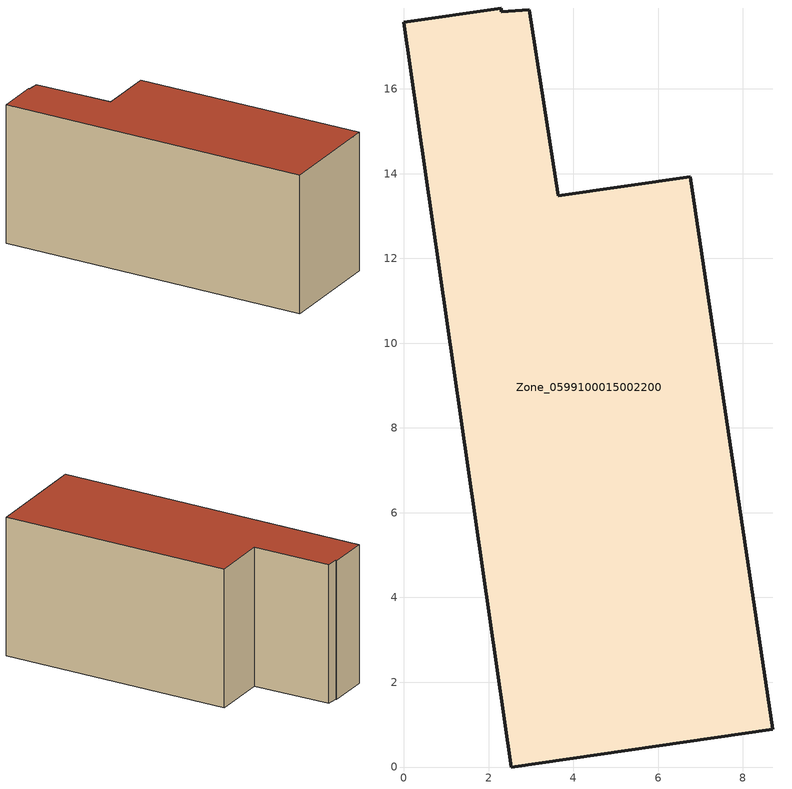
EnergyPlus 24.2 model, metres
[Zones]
Zone_0599100015002200
 floor ground (C_G): 2.3,17.82 2.96,17.87 3.64,13.47 6.76,13.92 8.71,0.9 2.54,0 0,17.57 2.29,17.91 z0.79
 wall outside (C_F): 2.54,0 8.71,0.9 6.76,13.92 3.64,13.47 2.96,17.87 2.3,17.82 2.29,17.91 0,17.57 2.54,0 z0.79:8.78
 roof outside (C_R): 2.29,17.91 0,17.57 2.54,0 8.71,0.9 6.76,13.92 3.64,13.47 2.96,17.87 2.3,17.82 z8.78
[BUILDING]
Pand.0599100015002200: North Axis=0; Terrain=City; Loads Convergence Tolerance Value=0.04; Temperature Convergence Tolerance Value=0.4; Solar Distribution=FullExterior; Maximum Number of Warmup Days=25; Minimum Number of Warmup Days=1
[Site:Location]
Rotterdam.The.Hague.AP_ZH_NLD Design_Conditions: Latitude=51.96; Longitude=4.45; Time Zone=1; Elevation=-4.5
[SITE:GROUNDTEMPERATURE:BUILDINGSURFACE]
18, 18, 18, 18, 18, 18, 18, 18, 18, 18, 18, 18
[MATERIAL] Thermal Absorptance=0.9; Solar Absorptance=0.7; Visible Absorptance=0.7
Name | Roughness | Thickness | Conductivity | Density | Specific Heat
G.TI.1975-1991 | MediumSmooth | 0.15 | 0.288461 | 540 | 1210
F.TI.1975-1991 | Rough | 0.3 | 0.230769 | 1920 | 840
R.TI.1975-1991 | MediumRough | 0.2 | 0.153846 | 1500 | 1000
[CONSTRUCTION]
C_G: G.TI.1975-1991
C_F: F.TI.1975-1991
C_R: R.TI.1975-1991
[ZONE]
Zone_0599100015002200: Type=1; Multiplier=1; Ceiling Height=Autocalculate; Volume=Autocalculate; Floor Area=autocalculate; Part of Total Floor Area=Yes
[ZONEINFILTRATION:DESIGNFLOWRATE]
Infil_Zone_0599100015002200: Zone or ZoneList or Space or SpaceList=Zone_0599100015002200; Schedule=AlwaysOn; Design Flow Rate Calculation Method=Flow/Area; Flow Rate per Floor Area=0.003; Constant Term Coefficient=1; Temperature Term Coefficient=0; Velocity Term Coefficient=0; Velocity Squared Term Coefficient=0
[HVACTEMPLATE:ZONE:IDEALLOADSAIRSYSTEM]
Zone_0599100015002200: Maximum Heating Supply Air Temperature=50; Minimum Cooling Supply Air Temperature=13; Maximum Heating Supply Air Humidity Ratio=0.0156; Minimum Cooling Supply Air Humidity Ratio=0.0077; Heating Limit=NoLimit; Cooling Limit=NoLimit; Dehumidification Control Type=ConstantSensibleHeatRatio; Cooling Sensible Heat Ratio=0.7; Dehumidification Setpoint=60; Humidification Control Type=None; Humidification Setpoint=30; Outdoor Air Method=None; Outdoor Air Flow Rate per Person=0.00944; Outdoor Air Flow Rate per Zone Floor Area=0; Outdoor Air Flow Rate per Zone=0; Demand Controlled Ventilation Type=None; Outdoor Air Economizer Type=NoEconomizer; Heat Recovery Type=None; Sensible Heat Recovery Effectiveness=0.7; Latent Heat Recovery Effectiveness=0.65
[ZONECONTROL:THERMOSTAT]
ThermostatControl_Zone_0599100015002200: Zone or ZoneList=Zone_0599100015002200; Control Type Schedule=DualSetpointControlType; Control 1=Thermostat_Zone_0599100015002200; Temperature Difference Between Cutout And Setpoint=0
[THERMOSTATSETPOINT:DUALSETPOINT]
Thermostat_Zone_0599100015002200: Heating Setpoint Temperature Schedule=HeatingSetpoint_Zone_0599100015002200; Cooling Setpoint Temperature Schedule=CoolingSetpoint_Zone_0599100015002200
[SCHEDULE:COMPACT]
HeatingSetpoint_Zone_0599100015002200: Through: 12/31, For: AllDays, Until: 24:00, 21
CoolingSetpoint_Zone_0599100015002200: Through: 12/31, For: AllDays, Until: 24:00, 24
DualSetpointControlType: Through: 12/31, For: AllDays, Until: 24:00, 4
AlwaysOn: Through: 12/31, For: AllDays, Until: 24:00, 1
